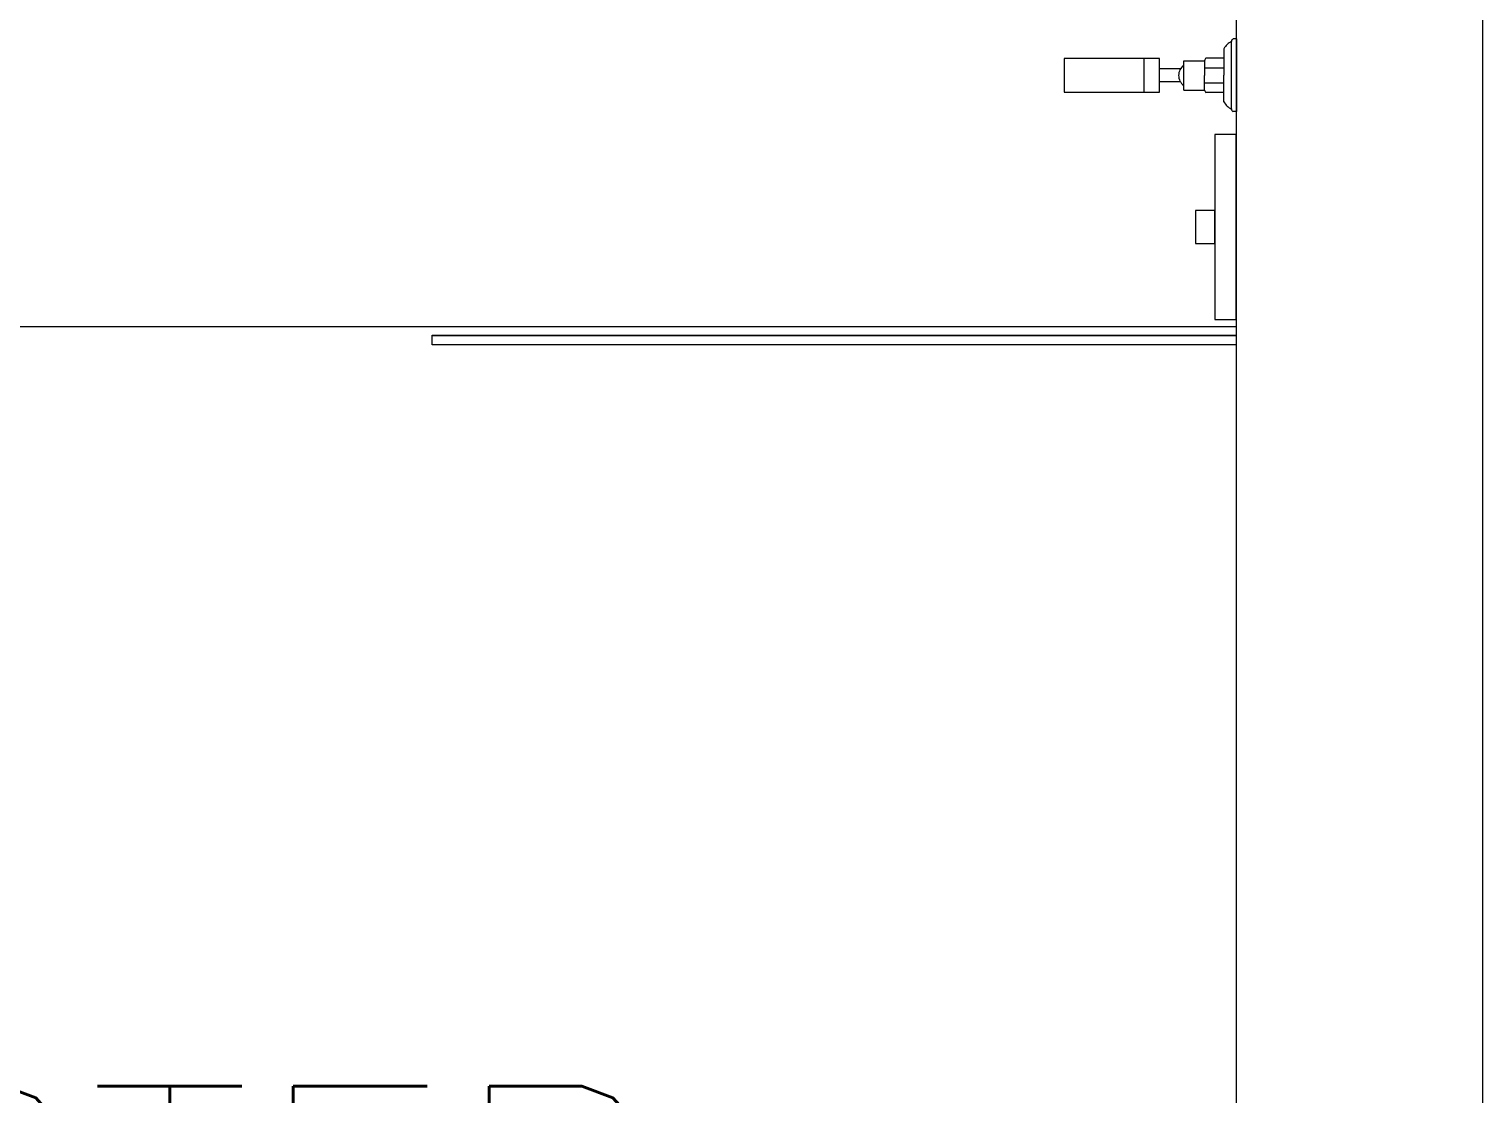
# Model space of a CAD drawing. Header units: metres. Extents: x -232 to 581, y 30 to 789.
# Drawn here: x 232.684 to 233.863, y 659.475 to 660.339 of the extents above; entities that cross this region are included whole.
import ezdxf

# ---------------------------------------------------------------- set-up
doc = ezdxf.new("R2010")
doc.units = ezdxf.units.M
for name, color, linetype, lineweight in [('A-WALL', 250, 'Continuous', 20), ('baños', 140, 'Continuous', 0), ('textos', 7, 'Continuous', 0)]:
    doc.layers.add(name, color=color, linetype=linetype, lineweight=lineweight)
doc.styles.get("Standard").update_dxf_attribs({"font": 'arial.ttf'})

# ---------------------------------------------------------------- blocks, each defined once
blk = doc.blocks.new('21.11.2025 LN09 2DO NIVEL')
at = {"layer": 'A-WALL', "color": 18, "true_color": 0x000000}
for p, q in [((272.5285, 141.5164), (272.5285, 144.8374)), ((272.3285, 143.8115), (272.3285, 141.5164))]:
    blk.add_line(p, q, dxfattribs=at)
at = {"layer": 'baños', "color": 18, "true_color": 0x000000}
blk.add_line((272.3285, 142.7524), (270.4285, 142.7524), dxfattribs=at)
blk.add_lwpolyline([(272.3285, 142.7378), (271.6764, 142.7378), (271.6764, 142.7455), (272.3285, 142.7455)], close=True, dxfattribs=at)
at = {"layer": 'baños', "color": 18, "linetype": 'Continuous', "true_color": 0x000000, "flags": 8}
for tag, p in [('TRADENAME', (265.5139, 159.7825, 0)), ('MODELNUMBER', (265.5139, 159.7825, 0)), ('PRODUCT', (265.5139, 159.7825, 0)), ('MATERIAL', (265.5139, 159.7824, 0)), ('MODELNUMBER', (266.6886, 159.7825, 0)), ('PRODUCT', (266.6886, 159.7825, 0)), ('TRADENAME', (266.6886, 159.7825, 0)), ('MATERIAL', (266.6886, 159.7824, 0))]:
    blk.add_attdef(tag, p, '', height=0.0000254, rotation=180.0001, dxfattribs=at)
at = {"layer": 'textos', "color": 18, "true_color": 0x000000, "insert": (270.8784, 141.2914), "char_height": 0.195, "width": 1.854973, "attachment_point": 7}
blk.add_mtext('{\\Fromans|c0;MASTER BATHROOM\\P2}', dxfattribs=at)
blk = doc.blocks.new('A$C0ed3e1a4')
at = {"layer": 'baños'}
for p, q in [((0.1396, 0.059), (0.1368, 0.059)), ((0.1396, 0.059), (0.1396, 0)), ((0.1294, 0.051), (0.1294, 0.0295)), ((0.1356, 0.0022), (0.1356, 0.0568)), ((0.0645, 0.0432), (0.0645, 0.0157)), ((0.0968, 0.0175), (0.0968, 0.0413)), ((0.0968, 0.0413), (0.1137, 0.0413)), ((0.1137, 0.0413), (0.1137, 0.0294)), ((0.1137, 0.0354), (0.1294, 0.0354)), ((0.1294, 0.0435), (0.1148, 0.0435)), ((0.0941, 0.0346), (0.0772, 0.0346)), ((0.0941, 0.0243), (0.0772, 0.0243)), ((0.1137, 0.0175), (0.1137, 0.0294)), ((0.1294, 0.008), (0.1294, 0.0295)), ((0.0968, 0.0175), (0.1137, 0.0175)), ((0.1137, 0.0235), (0.1294, 0.0235)), ((0.1294, 0.0154), (0.1148, 0.0154)), ((0.1396, 0), (0.1368, 0))]:
    blk.add_line(p, q, dxfattribs=at)
blk.add_lwpolyline([(0.0772, 0.0432), (0, 0.0432), (0, 0.0157), (0.0772, 0.0157)], close=True, dxfattribs=at)
for centre, radius, start, end in [((0.138, 0.0569), 0.00241, 117.9179, 181.9718), ((0.1416, 0.0445), 0.0138, 115.7896, 151.6564), ((0.1027, 0.0294), 0.01, 125.7762, 234.2238), ((0.1193, 0.0397), 0.00586, 140.0793, 164.0924), ((0.1193, 0.0191), 0.00586, 195.9076, 219.9207), ((0.1416, 0.0145), 0.0138, 208.3436, 244.2104), ((0.138, 0.0021), 0.00241, 178.0282, 242.0821)]:
    blk.add_arc(centre, radius, start, end, dxfattribs=at)
blk = doc.blocks.new('20.03.2026 LN 09 SEGUNDO NIVEL ARQ')
at = {"layer": 'A-WALL', "color": 5}
for p, q in [((90.7959, -61.0977), (90.7959, -57.8777)), ((90.5959, -58.8886), (90.5959, -61.0977))]:
    blk.add_line(p, q, dxfattribs=at)
at = {"layer": 'baños', "color": 5}
blk.add_line((90.5959, -59.9477), (88.6959, -59.9477), dxfattribs=at)
for points in [[(90.5959, -59.7916), (90.5786, -59.7916), (90.5786, -59.9416), (90.5959, -59.9416)], [(90.5786, -59.8532), (90.5628, -59.8532), (90.5628, -59.88), (90.5786, -59.88)], [(90.5959, -59.9623), (89.9438, -59.9623), (89.9438, -59.9545), (90.5959, -59.9545)]]:
    blk.add_lwpolyline(points, close=True, dxfattribs=at)
blk.add_blockref('A$C0ed3e1a4', (90.4564, -59.7731), dxfattribs=at)
at = {"layer": 'baños', "color": 5, "linetype": 'Continuous', "flags": 8}
for tag, p in [('MODELNUMBER', (83.7813, -42.9175, 0)), ('MATERIAL', (83.7813, -42.9176, 0)), ('PRODUCT', (83.7813, -42.9176, 0)), ('TRADENAME', (83.7813, -42.9176, 0)), ('MODELNUMBER', (84.956, -42.9175, 0)), ('TRADENAME', (84.956, -42.9176, 0)), ('MATERIAL', (84.956, -42.9176, 0)), ('PRODUCT', (84.956, -42.9176, 0))]:
    blk.add_attdef(tag, p, '', height=0.0000254, rotation=180.0001, dxfattribs=at)
at = {"layer": 'baños', "color": 5, "linetype": 'Continuous'}
for tag, p, rotation in [('TRADENAME', (85.8912, -56.9933), 180.0001), ('MODELNUMBER', (85.8912, -56.9934), 180.0001), ('MATERIAL', (85.8914, -56.9932), 180.0001), ('PRODUCT', (85.8914, -56.9933), 180.0001), ('MODELNUMBER', (86.6008, -56.9934), 179.9999), ('MATERIAL', (86.6008, -56.9932), 179.9999), ('PRODUCT', (86.6008, -56.9933), 179.9999), ('TRADENAME', (86.6008, -56.9933), 179.9999)]:
    blk.add_attdef(tag, p, '', height=0.0000254, rotation=rotation, dxfattribs=at)

msp = doc.modelspace()

# ---------------------------------------------------------------- block references
at = {"color": 1}
for name, p in [('20.03.2026 LN 09 SEGUNDO NIVEL ARQ', (143.0668, 720.0451)), ('21.11.2025 LN09 2DO NIVEL', (-38.6658, 517.345))]:
    msp.add_blockref(name, p, dxfattribs=at)

doc.saveas('drawing.dxf')
